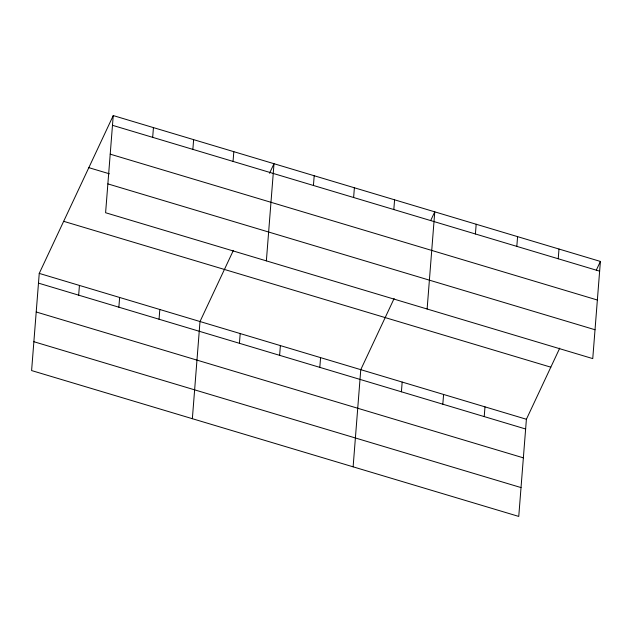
<?xml version="1.0" encoding="UTF-8"?>
<svg xmlns="http://www.w3.org/2000/svg" width="632" height="632" viewBox="0 0 632 632"><rect width="100%" height="100%" fill="white"/><g stroke="black" fill="none" stroke-linecap="round" stroke-linejoin="round"><path stroke-width="0.95" d="M113.246 115.577L105.599 212.739L592.753 358.605L600.4 261.435L113.246 115.577L39.247 273.395L31.6 370.565L518.754 516.423L526.401 419.261L559.747 348.137M78.668 295.168L79.434 285.435M118.863 307.199L119.63 297.467M152.675 137.341L153.442 127.609M159.051 319.231L159.817 309.498M192.863 149.373L193.629 139.64M192.357 418.7L200.004 321.53L233.358 250.406M233.05 161.405L233.816 151.672M239.433 343.295L240.2 333.562M266.364 260.874L274.012 163.704L269.532 173.255M279.62 355.334L280.387 345.601M313.433 185.476L314.199 175.743M319.808 367.366L320.574 357.633M353.62 197.508L354.386 187.775M353.122 466.835L360.769 369.665L394.115 298.541M393.815 209.54L394.581 199.807M401.407 391.8L402.173 382.068M427.121 309.008L434.769 211.838L430.7 220.521M442.819 404.196L443.585 394.463M475.414 233.974L476.18 224.242M484.223 416.591L484.989 406.858M516.818 246.369L517.584 236.637M558.23 258.772L558.996 249.04M596.332 270.117L600.4 261.435M112.48 125.31L599.634 271.168M110.213 154.161L597.366 300.018M88.828 167.654L109.391 173.808M107.875 183.888L595.02 329.746M63.666 221.319L550.82 367.176M39.247 273.395L526.401 419.261M38.481 283.128L525.634 428.994M36.214 311.987L523.359 457.844M33.867 341.715L521.021 487.572"/></g></svg>
